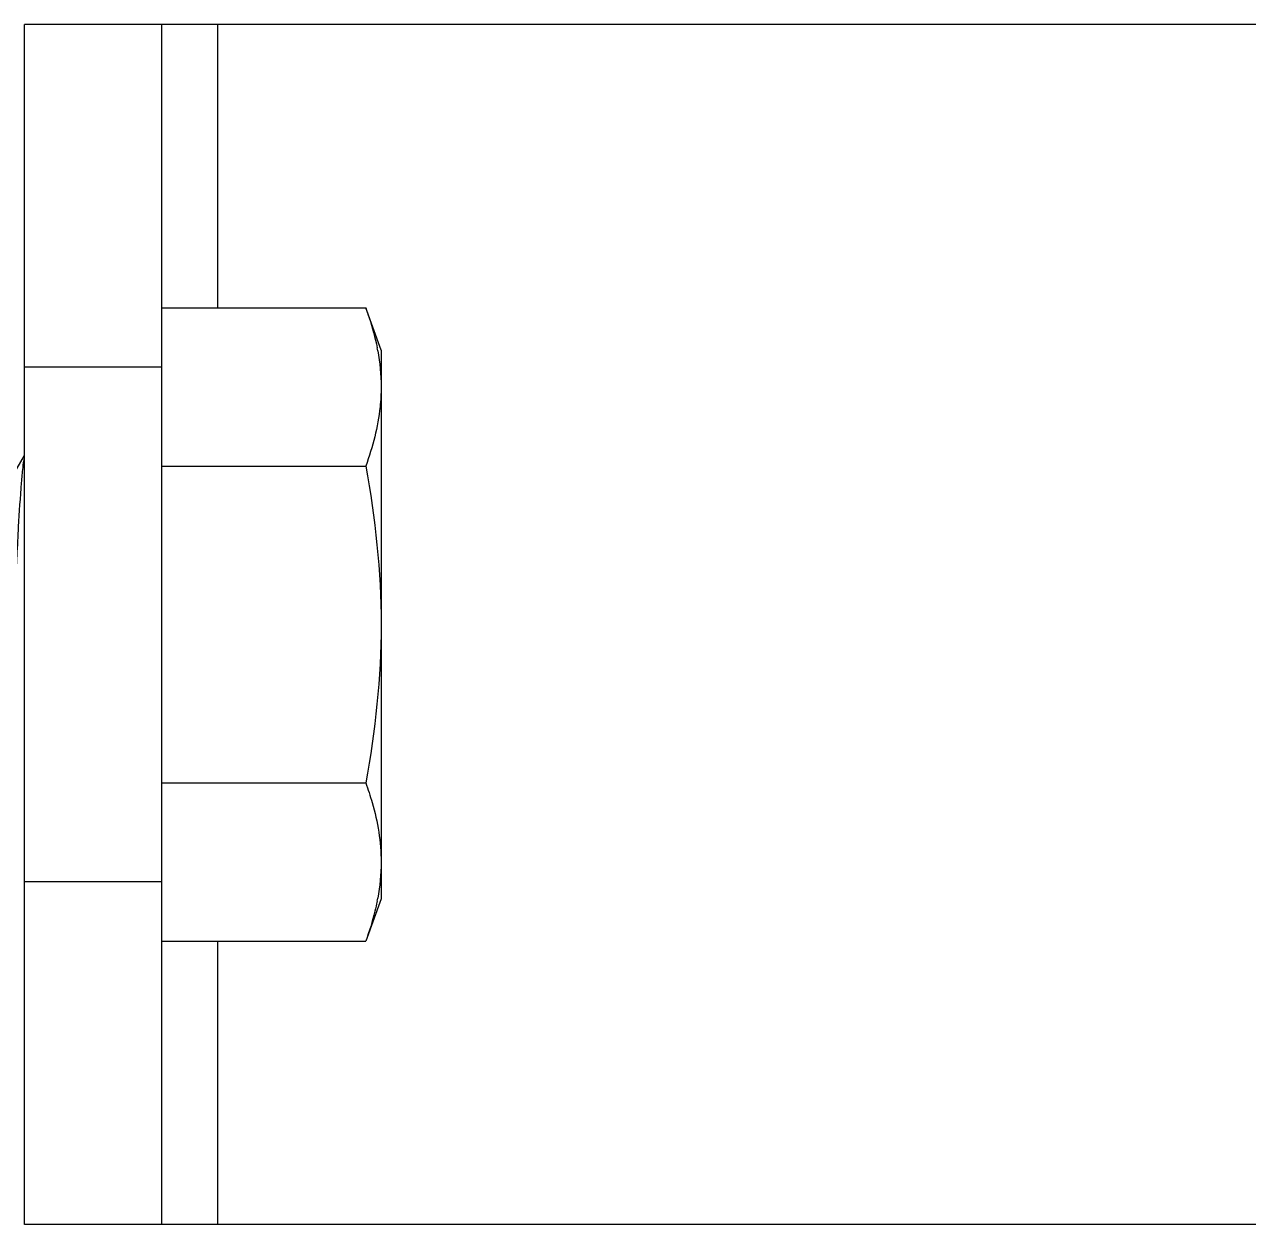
# Model space of a CAD drawing. Extents: x -409572 to -157272, y 600795 to 878326.
# Drawn here: x -391234.4 to -391054.7, y 801119.4 to 801295.6 of the extents above; entities that cross this region are included whole.
import ezdxf

# ---------------------------------------------------------------- set-up
doc = ezdxf.new("R2010")
doc.units = 0
doc.header["$LTSCALE"] = 1000
doc.header["$MEASUREMENT"] = 0
doc.layers.get('0').update_dxf_attribs({"linetype": 'CONTINUOUS'})

msp = doc.modelspace()

# ---------------------------------------------------------------- linework, layer by layer
at = {"linetype": 'CONTINUOUS'}
for p, q in [((-391234.41, 801119.4), (-391234.41, 801295.6)), ((-391029.57, 801295.6), (-391234.41, 801295.6)), ((-391214.27, 801119.4), (-391214.27, 801295.6)), ((-391206.05, 801254), (-391206.05, 801295.6)), ((-391214.27, 801254), (-391184.32, 801254)), ((-391182.06, 801247.77), (-391184.32, 801254)), ((-391182.06, 801247.77), (-391182.06, 801167.23)), ((-391214.27, 801245.26), (-391234.41, 801245.26)), ((-391236.57, 801228.58), (-391234.41, 801232.29)), ((-391214.27, 801230.75), (-391184.32, 801230.75)), ((-391214.27, 801184.25), (-391184.32, 801184.25)), ((-391234.41, 801169.75), (-391214.27, 801169.75)), ((-391182.06, 801167.23), (-391184.32, 801161)), ((-391214.27, 801161), (-391184.32, 801161)), ((-391206.05, 801119.4), (-391206.05, 801161)), ((-391029.57, 801119.4), (-391234.41, 801119.4))]:
    msp.add_line(p, q, dxfattribs=at)
for centre, start, end in [((-391214.55, 801241.75), 10.5275, 11.305), ((-391214.55, 801173.25), 348.6919, 349.4725)]:
    msp.add_arc(centre, 32.54, start, end, dxfattribs=at)
for points, knots in [([(-391184.32, 801254), (-391184.15, 801253.52), (-391183.48, 801251.59), (-391182.94, 801249.62), (-391182.64, 801248.13)], [0, 0, 0, 0, 0.253106, 1, 1, 1, 1]), ([(-391182.06, 801242.38), (-391182.06, 801241.4), (-391182.27, 801237.44), (-391183.3, 801233.56), (-391184.32, 801230.75)], [0, 0, 0, 0, 0.246324, 1, 1, 1, 1]), ([(-391236.14, 801204.32), (-391235.99, 801207.38), (-391235.72, 801213.22), (-391235.31, 801221.22), (-391234.97, 801226.91), (-391234.66, 801230.29), (-391234.51, 801231.52), (-391234.41, 801232)], [0, 0, 0, 0, 0.33063, 0.632635, 0.865973, 0.946815, 1, 1, 1, 1]), ([(-391184.32, 801184.25), (-391183.98, 801183.3), (-391182.73, 801179.54), (-391182.06, 801175.57), (-391182.06, 801172.62)], [0, 0, 0, 0, 0.255696, 1, 1, 1, 1]), ([(-391182.64, 801166.87), (-391182.74, 801166.38), (-391183.19, 801164.39), (-391183.8, 801162.44), (-391184.32, 801161)], [0, 0, 0, 0, 0.247155, 1, 1, 1, 1])]:
    msp.add_open_spline(points, degree=3, knots=knots, dxfattribs=at)
for points in [[(-391182.56, 801247.7), (-391182.23, 801245.94), (-391182.06, 801244.16), (-391182.06, 801242.38)], [(-391184.32, 801230.75), (-391182.93, 801223.09), (-391182.06, 801215.29), (-391182.06, 801207.5)], [(-391182.06, 801207.5), (-391182.06, 801199.71), (-391182.93, 801191.91), (-391184.32, 801184.25)], [(-391182.06, 801172.62), (-391182.06, 801170.84), (-391182.23, 801169.06), (-391182.56, 801167.31)]]:
    msp.add_open_spline(points, degree=3, dxfattribs=at)

doc.saveas('drawing.dxf')
